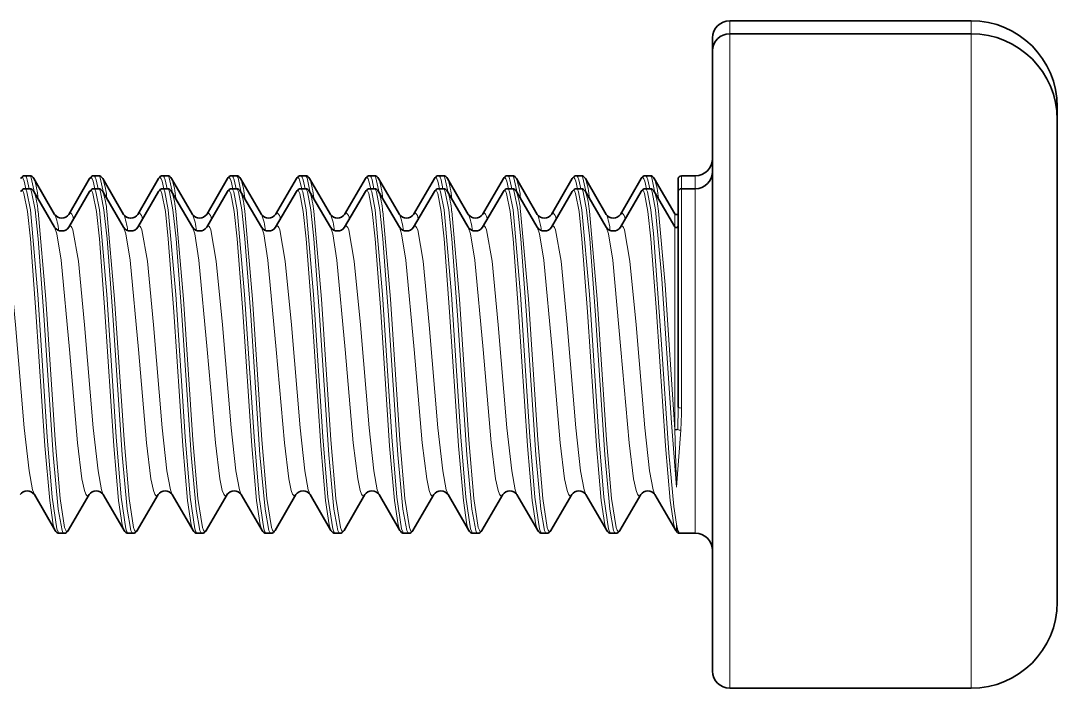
# Model space of a CAD drawing. Extents: x 386 to 1090, y 188 to 736.
# Drawn here: x 1002.96 to 1008.97, y 433.02 to 436.9 of the extents above; entities that cross this region are included whole.
import ezdxf

# ---------------------------------------------------------------- set-up
doc = ezdxf.new("R2010")
doc.units = 0

msp = doc.modelspace()

# ---------------------------------------------------------------- linework, layer by layer
at = {"color": 7, "lineweight": 13, "ltscale": 0.001881}
for p, q in [((1007.0746, 436.8247), (1007.0746, 436.9)), ((1008.4746, 436.8248), (1008.4746, 436.9)), ((1006.7946, 435.9247), (1006.7946, 436)), ((1006.8746, 435.9247), (1006.8746, 436)), ((1006.756, 435.7037), (1006.756, 435.7789))]:
    msp.add_line(p, q, dxfattribs=at)
at = {"color": 7, "lineweight": 35, "ltscale": 0.035001}
for p, q in [((1007.0746, 436.9), (1008.4746, 436.9)), ((1007.0746, 436.8248), (1008.4746, 436.8248)), ((1007.0746, 433.0248), (1008.4746, 433.0248))]:
    msp.add_line(p, q, dxfattribs=at)
at = {"color": 7, "lineweight": 13, "ltscale": 0.005815}
for p, q in [((1007.0746, 436.5922), (1007.0746, 436.8248)), ((1008.4746, 436.5922), (1008.4746, 436.8248))]:
    msp.add_line(p, q, dxfattribs=at)
at = {"color": 7, "lineweight": 35, "ltscale": 0.002058}
msp.add_line((1006.9746, 436.7177), (1006.9746, 436.8), dxfattribs=at)
at = {"color": 7, "lineweight": 35, "ltscale": 0.005508}
msp.add_line((1006.9746, 436.5044), (1006.9746, 436.7248), dxfattribs=at)
at = {"color": 7, "lineweight": 13, "ltscale": 0.089185}
for p, q in [((1007.0746, 433.0248), (1007.0746, 436.5922)), ((1008.4746, 433.0248), (1008.4746, 436.5922))]:
    msp.add_line(p, q, dxfattribs=at)
at = {"color": 7, "lineweight": 35, "ltscale": 0.084492}
msp.add_line((1006.9746, 433.1248), (1006.9746, 436.5044), dxfattribs=at)
at = {"color": 7, "lineweight": 35, "ltscale": 0.00175}
msp.add_line((1008.9746, 436.33), (1008.9746, 436.4), dxfattribs=at)
at = {"color": 7, "lineweight": 35, "ltscale": 0.004285}
msp.add_line((1008.9746, 436.1534), (1008.9746, 436.3248), dxfattribs=at)
at = {"color": 7, "lineweight": 35, "ltscale": 0.065715}
msp.add_line((1008.9746, 433.5248), (1008.9746, 436.1534), dxfattribs=at)
at = {"color": 7, "lineweight": 35, "ltscale": 0.000669861}
for p, q in [((1002.9855, 436), (1003.0123, 436)), ((1003.7855, 436), (1003.8123, 436)), ((1004.9855, 436), (1005.0123, 436)), ((1005.7855, 436), (1005.8123, 436)), ((1002.9855, 435.9248), (1003.0123, 435.9248)), ((1003.7855, 435.9248), (1003.8123, 435.9248)), ((1004.9855, 435.9248), (1005.0123, 435.9248)), ((1005.7855, 435.9248), (1005.8123, 435.9248)), ((1003.9855, 433.9248), (1004.0123, 433.9248)), ((1004.7855, 433.9248), (1004.8123, 433.9248)), ((1005.9855, 433.9248), (1006.0123, 433.9248))]:
    msp.add_line(p, q, dxfattribs=at)
at = {"color": 7, "lineweight": 35, "ltscale": 0.006018}
for p, q in [((1003.0367, 435.9839), (1003.1578, 435.7758)), ((1004.2367, 435.9839), (1004.3578, 435.7758)), ((1004.561, 435.9839), (1004.4399, 435.7758)), ((1005.0367, 435.9839), (1005.1578, 435.7758)), ((1006.2367, 435.9839), (1006.3578, 435.7758)), ((1006.561, 435.9839), (1006.4399, 435.7758)), ((1003.0367, 435.9087), (1003.1578, 435.7006)), ((1004.2367, 435.9087), (1004.3578, 435.7006)), ((1004.561, 435.9087), (1004.4399, 435.7006)), ((1005.0367, 435.9087), (1005.1578, 435.7006)), ((1006.2367, 435.9087), (1006.3578, 435.7006)), ((1006.561, 435.9087), (1006.4399, 435.7006)), ((1003.161, 433.9409), (1003.04, 434.1489)), ((1003.2367, 433.9409), (1003.3578, 434.1489)), ((1003.961, 433.9409), (1003.84, 434.1489)), ((1004.0367, 433.9409), (1004.1578, 434.1489)), ((1004.361, 433.9409), (1004.24, 434.1489)), ((1004.761, 433.9409), (1004.64, 434.1489)), ((1005.161, 433.9409), (1005.04, 434.1489)), ((1005.2367, 433.9409), (1005.3578, 434.1489)), ((1005.961, 433.9409), (1005.84, 434.1489)), ((1006.0367, 433.9409), (1006.1578, 434.1489)), ((1006.361, 433.9409), (1006.24, 434.1489)), ((1006.761, 433.9409), (1006.64, 434.1489))]:
    msp.add_line(p, q, dxfattribs=at)
at = {"color": 7, "lineweight": 35, "ltscale": 0.006017}
for p, q in [((1003.361, 435.9839), (1003.24, 435.7758)), ((1003.4367, 435.9839), (1003.5577, 435.7758)), ((1003.761, 435.9839), (1003.64, 435.7758)), ((1003.8367, 435.9839), (1003.9578, 435.7758)), ((1004.161, 435.9839), (1004.04, 435.7758)), ((1004.6367, 435.9839), (1004.7578, 435.7758)), ((1004.961, 435.9839), (1004.84, 435.7758)), ((1005.361, 435.9839), (1005.24, 435.7758)), ((1005.4367, 435.9839), (1005.5577, 435.7758)), ((1005.761, 435.9839), (1005.64, 435.7758)), ((1005.8367, 435.9839), (1005.9578, 435.7758)), ((1006.161, 435.9839), (1006.04, 435.7758)), ((1003.361, 435.9087), (1003.24, 435.7006)), ((1003.4367, 435.9087), (1003.5577, 435.7006)), ((1003.761, 435.9087), (1003.64, 435.7006)), ((1003.8367, 435.9087), (1003.9578, 435.7006)), ((1004.161, 435.9087), (1004.04, 435.7006)), ((1004.6367, 435.9087), (1004.7578, 435.7006)), ((1004.961, 435.9087), (1004.84, 435.7006)), ((1005.361, 435.9087), (1005.24, 435.7006)), ((1005.4367, 435.9087), (1005.5577, 435.7006)), ((1005.761, 435.9087), (1005.64, 435.7006)), ((1005.8367, 435.9087), (1005.9578, 435.7006)), ((1006.161, 435.9087), (1006.04, 435.7006)), ((1003.6367, 433.9409), (1003.7578, 434.1489)), ((1004.4367, 433.9409), (1004.5577, 434.1489)), ((1004.8367, 433.9409), (1004.9578, 434.1489)), ((1005.6367, 433.9409), (1005.7578, 434.1489)), ((1006.4367, 433.9409), (1006.5577, 434.1489))]:
    msp.add_line(p, q, dxfattribs=at)
at = {"color": 7, "lineweight": 35, "ltscale": 0.000671387}
for p, q in [((1003.3854, 436), (1003.4123, 436)), ((1004.1854, 436), (1004.2123, 436)), ((1004.5854, 436), (1004.6123, 436)), ((1005.3854, 436), (1005.4123, 436)), ((1006.1854, 436), (1006.2123, 436)), ((1006.5854, 436), (1006.6123, 436)), ((1003.3854, 435.9248), (1003.4123, 435.9248)), ((1004.1854, 435.9248), (1004.2123, 435.9248)), ((1004.5854, 435.9248), (1004.6123, 435.9248)), ((1005.3854, 435.9248), (1005.4123, 435.9248)), ((1006.1854, 435.9248), (1006.2123, 435.9248)), ((1006.5854, 435.9248), (1006.6123, 435.9248)), ((1003.1854, 433.9248), (1003.2123, 433.9248)), ((1003.5854, 433.9248), (1003.6123, 433.9248)), ((1004.3854, 433.9248), (1004.4123, 433.9248)), ((1005.1854, 433.9248), (1005.2123, 433.9248)), ((1005.5854, 433.9248), (1005.6123, 433.9248)), ((1006.3854, 433.9248), (1006.4123, 433.9248))]:
    msp.add_line(p, q, dxfattribs=at)
at = {"color": 7, "lineweight": 35, "ltscale": 0.005928}
for p, q in [((1006.6367, 435.9839), (1006.756, 435.7789)), ((1006.6367, 435.9087), (1006.756, 435.7037))]:
    msp.add_line(p, q, dxfattribs=at)
at = {"color": 7, "lineweight": 35, "ltscale": 0.001999}
for p, q in [((1006.7946, 436), (1006.8746, 436)), ((1006.7946, 435.9248), (1006.8746, 435.9248))]:
    msp.add_line(p, q, dxfattribs=at)
at = {"color": 7, "lineweight": 35, "ltscale": 0.002999}
for p, q in [((1006.7746, 435.86), (1006.7746, 435.98)), ((1006.7746, 435.7848), (1006.7746, 435.9048))]:
    msp.add_line(p, q, dxfattribs=at)
at = {"color": 7, "lineweight": 13, "ltscale": 0.003061}
for p, q in [((1006.7946, 435.8023), (1006.7946, 435.9248)), ((1006.8746, 435.8023), (1006.8746, 435.9248))]:
    msp.add_line(p, q, dxfattribs=at)
at = {"color": 7, "lineweight": 13, "ltscale": 0.028771}
msp.add_line((1006.7946, 434.6515), (1006.7946, 435.8023), dxfattribs=at)
at = {"color": 7, "lineweight": 13, "ltscale": 0.046939}
msp.add_line((1006.8746, 433.9248), (1006.8746, 435.8023), dxfattribs=at)
at = {"color": 7, "lineweight": 35, "ltscale": 0.028196}
msp.add_line((1006.7746, 434.657), (1006.7746, 435.7848), dxfattribs=at)
at = {"color": 7, "lineweight": 13, "ltscale": 0.029411}
msp.add_line((1006.7559, 434.5273), (1006.756, 435.7037), dxfattribs=at)
at = {"color": 7, "lineweight": 13, "ltscale": 0.003242}
msp.add_line((1006.7746, 434.657), (1006.7733, 434.5273), dxfattribs=at)
at = {"color": 7, "lineweight": 13, "ltscale": 0.008376}
msp.add_line((1006.7646, 434.1924), (1006.7559, 434.5273), dxfattribs=at)
at = {"color": 7, "lineweight": 13, "ltscale": 0.008272}
msp.add_line((1006.7905, 434.5222), (1006.7646, 434.1924), dxfattribs=at)
at = {"color": 7, "lineweight": 35, "ltscale": 0.006019}
for p, q in [((1003.561, 433.9409), (1003.4399, 434.1489)), ((1005.561, 433.9409), (1005.4399, 434.1489))]:
    msp.add_line(p, q, dxfattribs=at)
at = {"color": 7, "lineweight": 35, "ltscale": 0.000364608}
msp.add_line((1006.7705, 433.9298), (1006.761, 433.9409), dxfattribs=at)
at = {"color": 7, "lineweight": 35, "ltscale": 0.002228}
msp.add_line((1006.7855, 433.9248), (1006.8746, 433.9248), dxfattribs=at)
at = {"color": 7, "lineweight": 13}
for points in [[(1002.9913, 435.9247), (1002.9811, 435.9694), (1002.9759, 435.9825), (1002.9724, 435.9877), (1002.9707, 435.9891), (1002.9681, 435.99)], [(1003.0103, 435.9247), (1002.9993, 435.9762), (1002.9938, 435.9914), (1002.9901, 435.9974), (1002.9882, 435.9991), (1002.9854, 436)], [(1003.0408, 435.9017), (1003.022, 435.9884), (1003.0177, 435.9964), (1003.0156, 435.9987), (1003.0134, 435.9998), (1003.0123, 436)], [(1003.3913, 435.9247), (1003.3811, 435.9694), (1003.3759, 435.9825), (1003.3724, 435.9877), (1003.3707, 435.9891), (1003.368, 435.99)], [(1003.4103, 435.9247), (1003.3994, 435.9762), (1003.3938, 435.9914), (1003.39, 435.9974), (1003.3882, 435.9991), (1003.3854, 436)], [(1003.4407, 435.9017), (1003.4219, 435.9884), (1003.4177, 435.9964), (1003.4155, 435.9987), (1003.4134, 435.9998), (1003.4124, 436)], [(1003.7913, 435.9247), (1003.7811, 435.9694), (1003.7759, 435.9825), (1003.7725, 435.9877), (1003.7707, 435.9891), (1003.7681, 435.99)], [(1003.8103, 435.9247), (1003.7993, 435.9762), (1003.7938, 435.9914), (1003.79, 435.9974), (1003.7882, 435.9991), (1003.7854, 436)], [(1003.8408, 435.9017), (1003.822, 435.9884), (1003.8177, 435.9964), (1003.8156, 435.9987), (1003.8134, 435.9998), (1003.8124, 436)], [(1004.1913, 435.9247), (1004.1811, 435.9694), (1004.1759, 435.9825), (1004.1724, 435.9877), (1004.1707, 435.9891), (1004.1681, 435.99)], [(1004.2103, 435.9247), (1004.1993, 435.9762), (1004.1938, 435.9914), (1004.1901, 435.9974), (1004.1882, 435.9991), (1004.1854, 436)], [(1004.2407, 435.9017), (1004.222, 435.9884), (1004.2177, 435.9964), (1004.2156, 435.9987), (1004.2134, 435.9998), (1004.2123, 436)], [(1004.5913, 435.9247), (1004.5811, 435.9694), (1004.5759, 435.9825), (1004.5724, 435.9877), (1004.5707, 435.9891), (1004.5681, 435.99)], [(1004.6103, 435.9247), (1004.5994, 435.9762), (1004.5938, 435.9914), (1004.59, 435.9974), (1004.5882, 435.9991), (1004.5854, 436)], [(1004.6407, 435.9017), (1004.6219, 435.9884), (1004.6177, 435.9964), (1004.6155, 435.9987), (1004.6134, 435.9998), (1004.6124, 436)], [(1004.9913, 435.9247), (1004.9811, 435.9694), (1004.9759, 435.9825), (1004.9724, 435.9877), (1004.9707, 435.9891), (1004.9681, 435.99)], [(1005.0103, 435.9247), (1004.9993, 435.9762), (1004.9938, 435.9914), (1004.9901, 435.9974), (1004.9882, 435.9991), (1004.9854, 436)], [(1005.0408, 435.9017), (1005.022, 435.9884), (1005.0177, 435.9964), (1005.0156, 435.9987), (1005.0134, 435.9998), (1005.0123, 436)], [(1005.3913, 435.9247), (1005.3811, 435.9694), (1005.3759, 435.9825), (1005.3724, 435.9877), (1005.3707, 435.9891), (1005.368, 435.99)], [(1005.4103, 435.9247), (1005.3994, 435.9762), (1005.3938, 435.9914), (1005.39, 435.9974), (1005.3882, 435.9991), (1005.3854, 436)], [(1005.4407, 435.9017), (1005.4219, 435.9884), (1005.4177, 435.9964), (1005.4155, 435.9987), (1005.4134, 435.9998), (1005.4124, 436)], [(1005.7913, 435.9247), (1005.7811, 435.9694), (1005.7759, 435.9825), (1005.7725, 435.9877), (1005.7707, 435.9891), (1005.7681, 435.99)], [(1005.8103, 435.9247), (1005.7993, 435.9762), (1005.7938, 435.9914), (1005.79, 435.9974), (1005.7882, 435.9991), (1005.7854, 436)], [(1005.8408, 435.9017), (1005.822, 435.9884), (1005.8177, 435.9964), (1005.8156, 435.9987), (1005.8134, 435.9998), (1005.8124, 436)], [(1006.1913, 435.9247), (1006.1811, 435.9694), (1006.1759, 435.9825), (1006.1724, 435.9877), (1006.1707, 435.9891), (1006.1681, 435.99)], [(1006.2103, 435.9247), (1006.1993, 435.9762), (1006.1938, 435.9914), (1006.1901, 435.9974), (1006.1882, 435.9991), (1006.1854, 436)], [(1006.2407, 435.9017), (1006.222, 435.9884), (1006.2177, 435.9964), (1006.2156, 435.9987), (1006.2134, 435.9998), (1006.2123, 436)], [(1006.5913, 435.9247), (1006.5811, 435.9694), (1006.5759, 435.9825), (1006.5724, 435.9877), (1006.5707, 435.9891), (1006.5681, 435.99)], [(1006.6103, 435.9247), (1006.5994, 435.9762), (1006.5938, 435.9914), (1006.59, 435.9974), (1006.5882, 435.9991), (1006.5854, 436)], [(1006.6407, 435.9017), (1006.6219, 435.9884), (1006.6177, 435.9964), (1006.6155, 435.9987), (1006.6134, 435.9998), (1006.6124, 436)], [(1003.0173, 435.8023), (1002.9973, 435.9074), (1002.9905, 435.9217), (1002.9871, 435.9245), (1002.9854, 435.9248)], [(1003.0441, 435.8023), (1003.0242, 435.9072), (1003.0174, 435.9215), (1003.014, 435.9244), (1003.0123, 435.9248)], [(1003.4173, 435.8023), (1003.3973, 435.9074), (1003.3904, 435.9217), (1003.387, 435.9245), (1003.3854, 435.9248)], [(1003.4441, 435.8023), (1003.4243, 435.9072), (1003.4174, 435.9215), (1003.414, 435.9244), (1003.4124, 435.9248)], [(1003.8173, 435.8023), (1003.7973, 435.9074), (1003.7905, 435.9217), (1003.787, 435.9245), (1003.7854, 435.9248)], [(1003.8441, 435.8023), (1003.8242, 435.9072), (1003.8174, 435.9215), (1003.814, 435.9244), (1003.8124, 435.9248)], [(1004.2173, 435.8023), (1004.1973, 435.9074), (1004.1905, 435.9217), (1004.187, 435.9245), (1004.1854, 435.9248)], [(1004.2441, 435.8023), (1004.2242, 435.9072), (1004.2174, 435.9215), (1004.214, 435.9244), (1004.2123, 435.9248)], [(1004.6172, 435.8023), (1004.5973, 435.9074), (1004.5905, 435.9217), (1004.587, 435.9245), (1004.5854, 435.9248)], [(1004.6441, 435.8023), (1004.6242, 435.9072), (1004.6174, 435.9215), (1004.614, 435.9244), (1004.6124, 435.9248)], [(1005.0173, 435.8023), (1004.9973, 435.9074), (1004.9905, 435.9217), (1004.9871, 435.9245), (1004.9854, 435.9248)], [(1005.0441, 435.8023), (1005.0242, 435.9072), (1005.0174, 435.9215), (1005.014, 435.9244), (1005.0123, 435.9248)], [(1005.4173, 435.8023), (1005.3973, 435.9074), (1005.3904, 435.9217), (1005.387, 435.9245), (1005.3854, 435.9248)], [(1005.4441, 435.8023), (1005.4243, 435.9072), (1005.4174, 435.9215), (1005.414, 435.9244), (1005.4124, 435.9248)], [(1005.8173, 435.8023), (1005.7973, 435.9074), (1005.7905, 435.9217), (1005.787, 435.9245), (1005.7854, 435.9248)], [(1005.8441, 435.8023), (1005.8242, 435.9072), (1005.8174, 435.9215), (1005.814, 435.9244), (1005.8124, 435.9248)], [(1006.2173, 435.8023), (1006.1973, 435.9074), (1006.1905, 435.9217), (1006.187, 435.9245), (1006.1854, 435.9248)], [(1006.2441, 435.8023), (1006.2242, 435.9072), (1006.2174, 435.9215), (1006.214, 435.9244), (1006.2123, 435.9248)], [(1006.6172, 435.8023), (1006.5973, 435.9074), (1006.5905, 435.9217), (1006.587, 435.9245), (1006.5854, 435.9248)], [(1006.6441, 435.8023), (1006.6242, 435.9072), (1006.6174, 435.9215), (1006.614, 435.9244), (1006.6124, 435.9248)], [(1003, 435.793), (1002.98, 435.8974), (1002.9731, 435.9116), (1002.9697, 435.9144), (1002.9681, 435.9148)], [(1003.4, 435.793), (1003.38, 435.8974), (1003.3732, 435.9116), (1003.3698, 435.9144), (1003.368, 435.9148)], [(1003.8, 435.793), (1003.78, 435.8974), (1003.7732, 435.9116), (1003.7697, 435.9144), (1003.7681, 435.9148)], [(1004.2, 435.793), (1004.18, 435.8974), (1004.1732, 435.9116), (1004.1697, 435.9144), (1004.1681, 435.9148)], [(1004.6, 435.793), (1004.58, 435.8974), (1004.5732, 435.9116), (1004.5697, 435.9144), (1004.5681, 435.9148)], [(1005, 435.793), (1004.98, 435.8974), (1004.9731, 435.9116), (1004.9697, 435.9144), (1004.9681, 435.9148)], [(1005.4, 435.793), (1005.38, 435.8974), (1005.3732, 435.9116), (1005.3698, 435.9144), (1005.368, 435.9148)], [(1005.8, 435.793), (1005.78, 435.8974), (1005.7732, 435.9116), (1005.7697, 435.9144), (1005.7681, 435.9148)], [(1006.2, 435.793), (1006.18, 435.8974), (1006.1732, 435.9116), (1006.1697, 435.9144), (1006.1681, 435.9148)], [(1006.6, 435.793), (1006.58, 435.8974), (1006.5732, 435.9116), (1006.5697, 435.9144), (1006.5681, 435.9148)], [(1003.1854, 433.9248), (1003.1838, 433.9251), (1003.1805, 433.9277), (1003.1774, 433.9329), (1003.171, 433.9505), (1003.1435, 434.1343), (1003.1145, 434.4841), (1003.0602, 435.3114), (1003.0173, 435.8023)], [(1003.2123, 433.9248), (1003.2111, 433.925), (1003.2085, 433.9265), (1003.2059, 433.9298), (1003.2007, 433.9411), (1003.1783, 434.0638), (1003.149, 434.3792), (1003.0952, 435.1901), (1003.062, 435.6345), (1003.0441, 435.8023)], [(1003.5854, 433.9248), (1003.5837, 433.9251), (1003.5806, 433.9277), (1003.5773, 433.9329), (1003.571, 433.9505), (1003.5435, 434.1343), (1003.5145, 434.4841), (1003.4601, 435.3114), (1003.4173, 435.8023)], [(1003.6124, 433.9248), (1003.6111, 433.925), (1003.6085, 433.9265), (1003.6059, 433.9298), (1003.6008, 433.9411), (1003.5783, 434.0638), (1003.549, 434.3792), (1003.4952, 435.1901), (1003.462, 435.6345), (1003.4441, 435.8023)], [(1003.9854, 433.9248), (1003.9838, 433.9251), (1003.9805, 433.9277), (1003.9774, 433.9329), (1003.9709, 433.9505), (1003.9435, 434.1343), (1003.9145, 434.4841), (1003.8602, 435.3114), (1003.8173, 435.8023)], [(1004.0123, 433.9248), (1004.011, 433.925), (1004.0085, 433.9265), (1004.0059, 433.9298), (1004.0007, 433.9411), (1003.9783, 434.0638), (1003.949, 434.3792), (1003.8952, 435.1901), (1003.8621, 435.6345), (1003.8441, 435.8023)], [(1004.3854, 433.9248), (1004.3838, 433.9251), (1004.3806, 433.9277), (1004.3773, 433.9329), (1004.371, 433.9505), (1004.3435, 434.1343), (1004.3145, 434.4841), (1004.2601, 435.3114), (1004.2173, 435.8023)], [(1004.4124, 433.9248), (1004.4111, 433.925), (1004.4084, 433.9265), (1004.4059, 433.9298), (1004.4008, 433.9411), (1004.3783, 434.0638), (1004.349, 434.3792), (1004.2952, 435.1901), (1004.262, 435.6345), (1004.2441, 435.8023)], [(1004.7854, 433.9248), (1004.7838, 433.9251), (1004.7805, 433.9277), (1004.7773, 433.9329), (1004.7709, 433.9505), (1004.7435, 434.1343), (1004.7145, 434.4841), (1004.6602, 435.3114), (1004.6172, 435.8023)], [(1004.8124, 433.9248), (1004.811, 433.925), (1004.8085, 433.9265), (1004.8059, 433.9298), (1004.8008, 433.9411), (1004.7783, 434.0638), (1004.749, 434.3792), (1004.6952, 435.1901), (1004.662, 435.6345), (1004.6441, 435.8023)], [(1005.1854, 433.9248), (1005.1838, 433.9251), (1005.1805, 433.9277), (1005.1774, 433.9329), (1005.171, 433.9505), (1005.1435, 434.1343), (1005.1145, 434.4841), (1005.0602, 435.3114), (1005.0173, 435.8023)], [(1005.2123, 433.9248), (1005.2111, 433.925), (1005.2085, 433.9265), (1005.2059, 433.9298), (1005.2007, 433.9411), (1005.1783, 434.0638), (1005.149, 434.3792), (1005.0952, 435.1901), (1005.062, 435.6345), (1005.0441, 435.8023)], [(1005.5854, 433.9248), (1005.5837, 433.9251), (1005.5806, 433.9277), (1005.5773, 433.9329), (1005.571, 433.9505), (1005.5435, 434.1343), (1005.5145, 434.4841), (1005.4601, 435.3114), (1005.4173, 435.8023)], [(1005.6124, 433.9248), (1005.6111, 433.925), (1005.6085, 433.9265), (1005.6059, 433.9298), (1005.6008, 433.9411), (1005.5783, 434.0638), (1005.549, 434.3792), (1005.4952, 435.1901), (1005.462, 435.6345), (1005.4441, 435.8023)], [(1005.9854, 433.9248), (1005.9838, 433.9251), (1005.9805, 433.9277), (1005.9774, 433.9329), (1005.9709, 433.9505), (1005.9435, 434.1343), (1005.9145, 434.4841), (1005.8602, 435.3114), (1005.8173, 435.8023)], [(1006.0123, 433.9248), (1006.011, 433.925), (1006.0085, 433.9265), (1006.0059, 433.9298), (1006.0007, 433.9411), (1005.9783, 434.0638), (1005.949, 434.3792), (1005.8952, 435.1901), (1005.8621, 435.6345), (1005.8441, 435.8023)], [(1006.3854, 433.9248), (1006.3838, 433.9251), (1006.3806, 433.9277), (1006.3773, 433.9329), (1006.371, 433.9505), (1006.3435, 434.1343), (1006.3145, 434.4841), (1006.2601, 435.3114), (1006.2173, 435.8023)], [(1006.4124, 433.9248), (1006.4111, 433.925), (1006.4084, 433.9265), (1006.4059, 433.9298), (1006.4008, 433.9411), (1006.3783, 434.0638), (1006.349, 434.3792), (1006.2952, 435.1901), (1006.262, 435.6345), (1006.2441, 435.8023)], [(1006.7646, 433.9779), (1006.7495, 434.0805), (1006.7212, 434.3918), (1006.6775, 435.0493), (1006.6324, 435.6646), (1006.6172, 435.8023)], [(1006.7646, 434.1924), (1006.7357, 434.5648), (1006.6807, 435.4014), (1006.6441, 435.8023)], [(1003.161, 433.9409), (1003.1501, 433.974), (1003.1292, 434.1143), (1003.1013, 434.4319), (1003.0494, 435.2101), (1003.0173, 435.633), (1003, 435.793)], [(1003.2296, 433.9348), (1003.2281, 433.9351), (1003.225, 433.9374), (1003.2219, 433.942), (1003.2158, 433.9581), (1003.1893, 434.1268), (1003.1603, 434.4666), (1003.106, 435.2842), (1003.0614, 435.7941)], [(1003.561, 433.9409), (1003.5501, 433.974), (1003.5291, 434.1143), (1003.5013, 434.4319), (1003.4495, 435.2101), (1003.4173, 435.633), (1003.4, 435.793)], [(1003.6296, 433.9348), (1003.6281, 433.9351), (1003.625, 433.9374), (1003.6219, 433.942), (1003.6158, 433.9581), (1003.5893, 434.1268), (1003.5603, 434.4666), (1003.506, 435.2842), (1003.4614, 435.7941)], [(1003.961, 433.9409), (1003.9501, 433.974), (1003.9291, 434.1143), (1003.9012, 434.4319), (1003.8495, 435.2101), (1003.8173, 435.633), (1003.8, 435.793)], [(1004.0297, 433.9348), (1004.0281, 433.9351), (1004.025, 433.9374), (1004.0219, 433.942), (1004.0158, 433.9581), (1003.9893, 434.1268), (1003.9603, 434.4666), (1003.906, 435.2842), (1003.8614, 435.7941)], [(1004.361, 433.9409), (1004.3501, 433.974), (1004.3291, 434.1143), (1004.3013, 434.4319), (1004.2495, 435.2101), (1004.2173, 435.633), (1004.2, 435.793)], [(1004.4296, 433.9348), (1004.4281, 433.9351), (1004.425, 433.9374), (1004.4219, 433.942), (1004.4158, 433.9581), (1004.3893, 434.1268), (1004.3603, 434.4666), (1004.306, 435.2842), (1004.2614, 435.7941)], [(1004.761, 433.9409), (1004.7501, 433.974), (1004.7291, 434.1143), (1004.7012, 434.4319), (1004.6495, 435.2101), (1004.6173, 435.633), (1004.6, 435.793)], [(1004.8297, 433.9348), (1004.8281, 433.9351), (1004.825, 433.9374), (1004.8219, 433.942), (1004.8158, 433.9581), (1004.7893, 434.1268), (1004.7603, 434.4666), (1004.706, 435.2842), (1004.6614, 435.7941)], [(1005.161, 433.9409), (1005.1501, 433.974), (1005.1292, 434.1143), (1005.1013, 434.4319), (1005.0494, 435.2101), (1005.0173, 435.633), (1005, 435.793)], [(1005.2296, 433.9348), (1005.2281, 433.9351), (1005.225, 433.9374), (1005.2219, 433.942), (1005.2158, 433.9581), (1005.1893, 434.1268), (1005.1603, 434.4666), (1005.106, 435.2842), (1005.0614, 435.7941)], [(1005.561, 433.9409), (1005.5501, 433.974), (1005.5291, 434.1143), (1005.5013, 434.4319), (1005.4495, 435.2101), (1005.4173, 435.633), (1005.4, 435.793)], [(1005.6296, 433.9348), (1005.6281, 433.9351), (1005.625, 433.9374), (1005.6219, 433.942), (1005.6158, 433.9581), (1005.5893, 434.1268), (1005.5603, 434.4666), (1005.506, 435.2842), (1005.4614, 435.7941)], [(1005.961, 433.9409), (1005.9501, 433.974), (1005.9291, 434.1143), (1005.9012, 434.4319), (1005.8495, 435.2101), (1005.8173, 435.633), (1005.8, 435.793)], [(1006.0297, 433.9348), (1006.0281, 433.9351), (1006.025, 433.9374), (1006.0219, 433.942), (1006.0158, 433.9581), (1005.9893, 434.1268), (1005.9603, 434.4666), (1005.906, 435.2842), (1005.8614, 435.7941)], [(1006.361, 433.9409), (1006.3501, 433.974), (1006.3291, 434.1143), (1006.3013, 434.4319), (1006.2495, 435.2101), (1006.2173, 435.633), (1006.2, 435.793)], [(1006.4296, 433.9348), (1006.4281, 433.9351), (1006.425, 433.9374), (1006.4219, 433.942), (1006.4158, 433.9581), (1006.3893, 434.1268), (1006.3603, 434.4666), (1006.306, 435.2842), (1006.2614, 435.7941)], [(1006.761, 433.9409), (1006.7501, 433.974), (1006.7291, 434.1143), (1006.7012, 434.4319), (1006.6495, 435.2101), (1006.6173, 435.633), (1006.6, 435.793)], [(1006.7559, 434.5273), (1006.7001, 435.3671), (1006.6614, 435.7941)], [(1002.8489, 435.7083), (1002.8519, 435.7074), (1002.8539, 435.7058), (1002.858, 435.7002), (1002.864, 435.6862), (1002.8958, 435.5051), (1002.9315, 435.1352), (1002.9818, 434.5374), (1003.0095, 434.2865), (1003.0294, 434.1775), (1003.04, 434.1489)], [(1003.1578, 435.7006), (1003.1709, 435.6619), (1003.1953, 435.5093), (1003.2435, 434.9909), (1003.2904, 434.4493), (1003.3164, 434.2409), (1003.3306, 434.1732), (1003.3386, 434.1513), (1003.3427, 434.1449), (1003.3468, 434.1417), (1003.3489, 434.1413)], [(1003.2488, 435.7083), (1003.2519, 435.7074), (1003.2539, 435.7058), (1003.258, 435.7002), (1003.264, 435.6862), (1003.2958, 435.5051), (1003.3315, 435.1352), (1003.3818, 434.5374), (1003.4095, 434.2865), (1003.4294, 434.1775), (1003.4399, 434.1489)], [(1003.5577, 435.7006), (1003.5709, 435.6619), (1003.5952, 435.5093), (1003.6435, 434.9909), (1003.6904, 434.4493), (1003.7164, 434.2409), (1003.7307, 434.1732), (1003.7386, 434.1513), (1003.7427, 434.1449), (1003.7468, 434.1417), (1003.7488, 434.1413)], [(1003.6489, 435.7083), (1003.6519, 435.7074), (1003.6539, 435.7058), (1003.658, 435.7002), (1003.664, 435.6862), (1003.6957, 435.5051), (1003.7316, 435.1352), (1003.7818, 434.5374), (1003.8094, 434.2865), (1003.8294, 434.1775), (1003.84, 434.1489)], [(1003.9578, 435.7006), (1003.9709, 435.6619), (1003.9952, 435.5093), (1004.0435, 434.9909), (1004.0904, 434.4493), (1004.1164, 434.2409), (1004.1306, 434.1732), (1004.1387, 434.1513), (1004.1427, 434.1449), (1004.1468, 434.1417), (1004.1489, 434.1413)], [(1004.0488, 435.7083), (1004.0519, 435.7074), (1004.054, 435.7058), (1004.058, 435.7002), (1004.064, 435.6862), (1004.0958, 435.5051), (1004.1315, 435.1352), (1004.1818, 434.5374), (1004.2095, 434.2865), (1004.2294, 434.1775), (1004.24, 434.1489)], [(1004.3578, 435.7006), (1004.3708, 435.6619), (1004.3953, 435.5093), (1004.4435, 434.9909), (1004.4904, 434.4493), (1004.5164, 434.2409), (1004.5306, 434.1732), (1004.5386, 434.1513), (1004.5427, 434.1449), (1004.5468, 434.1417), (1004.5488, 434.1413)], [(1004.4489, 435.7083), (1004.4519, 435.7074), (1004.4539, 435.7058), (1004.458, 435.7002), (1004.464, 435.6862), (1004.4957, 435.5051), (1004.5316, 435.1352), (1004.5818, 434.5374), (1004.6095, 434.2865), (1004.6294, 434.1775), (1004.64, 434.1489)], [(1004.7578, 435.7006), (1004.7709, 435.6619), (1004.7952, 435.5093), (1004.8435, 434.9909), (1004.8904, 434.4493), (1004.9164, 434.2409), (1004.9307, 434.1732), (1004.9387, 434.1513), (1004.9427, 434.1449), (1004.9468, 434.1417), (1004.9489, 434.1413)], [(1004.8489, 435.7083), (1004.8519, 435.7074), (1004.8539, 435.7058), (1004.858, 435.7002), (1004.864, 435.6862), (1004.8958, 435.5051), (1004.9315, 435.1352), (1004.9818, 434.5374), (1005.0095, 434.2865), (1005.0294, 434.1775), (1005.04, 434.1489)], [(1005.1578, 435.7006), (1005.1709, 435.6619), (1005.1953, 435.5093), (1005.2435, 434.9909), (1005.2904, 434.4493), (1005.3164, 434.2409), (1005.3306, 434.1732), (1005.3386, 434.1513), (1005.3427, 434.1449), (1005.3468, 434.1417), (1005.3489, 434.1413)], [(1005.2488, 435.7083), (1005.2519, 435.7074), (1005.2539, 435.7058), (1005.258, 435.7002), (1005.264, 435.6862), (1005.2958, 435.5051), (1005.3315, 435.1352), (1005.3818, 434.5374), (1005.4095, 434.2865), (1005.4294, 434.1775), (1005.4399, 434.1489)], [(1005.5577, 435.7006), (1005.5709, 435.6619), (1005.5952, 435.5093), (1005.6435, 434.9909), (1005.6904, 434.4493), (1005.7164, 434.2409), (1005.7307, 434.1732), (1005.7386, 434.1513), (1005.7427, 434.1449), (1005.7468, 434.1417), (1005.7488, 434.1413)], [(1005.6489, 435.7083), (1005.6519, 435.7074), (1005.6539, 435.7058), (1005.658, 435.7002), (1005.664, 435.6862), (1005.6957, 435.5051), (1005.7316, 435.1352), (1005.7818, 434.5374), (1005.8094, 434.2865), (1005.8294, 434.1775), (1005.84, 434.1489)], [(1005.9578, 435.7006), (1005.9709, 435.6619), (1005.9952, 435.5093), (1006.0435, 434.9909), (1006.0904, 434.4493), (1006.1164, 434.2409), (1006.1306, 434.1732), (1006.1387, 434.1513), (1006.1427, 434.1449), (1006.1468, 434.1417), (1006.1489, 434.1413)], [(1006.0488, 435.7083), (1006.0519, 435.7074), (1006.054, 435.7058), (1006.058, 435.7002), (1006.064, 435.6862), (1006.0958, 435.5051), (1006.1315, 435.1352), (1006.1818, 434.5374), (1006.2095, 434.2865), (1006.2294, 434.1775), (1006.24, 434.1489)], [(1006.3578, 435.7006), (1006.3708, 435.6619), (1006.3953, 435.5093), (1006.4435, 434.9909), (1006.4904, 434.4493), (1006.5164, 434.2409), (1006.5306, 434.1732), (1006.5386, 434.1513), (1006.5427, 434.1449), (1006.5468, 434.1417), (1006.5488, 434.1413)], [(1006.4489, 435.7083), (1006.4519, 435.7074), (1006.4539, 435.7058), (1006.458, 435.7002), (1006.464, 435.6862), (1006.4957, 435.5051), (1006.5316, 435.1352), (1006.5818, 434.5374), (1006.6095, 434.2865), (1006.6294, 434.1775), (1006.64, 434.1489)], [(1006.7646, 433.9779), (1006.7738, 433.9415), (1006.7784, 433.9308), (1006.7815, 433.9267), (1006.7831, 433.9255), (1006.7854, 433.9248)]]:
    msp.add_lwpolyline(points, dxfattribs=at)
at = {"color": 7, "lineweight": 35}
for centre, radius, start, end in [((1007.0746, 436.7999), 0.1, 90.03362, 179.96639), ((1008.4746, 436.4), 0.5, 0, 90), ((1007.0746, 436.7247), 0.1, 90.03362, 179.96639), ((1008.4746, 436.3248), 0.5, 0, 90), ((1006.8745, 436.1001), 0.1, 270.03362, 359.96638), ((1002.9871, 435.9714), 0.0288, 93.36908, 154.36857), ((1003.0107, 435.9714), 0.0288, 25.6166, 86.62752), ((1003.3871, 435.9714), 0.0288, 93.36908, 154.36857), ((1003.4106, 435.9714), 0.0288, 25.6166, 86.62752), ((1003.787, 435.9714), 0.0288, 93.36908, 154.36857), ((1003.8107, 435.9714), 0.0288, 25.6166, 86.62752), ((1004.1871, 435.9714), 0.0288, 93.36908, 154.36857), ((1004.2107, 435.9714), 0.0288, 25.6166, 86.62752), ((1004.587, 435.9714), 0.0288, 93.36908, 154.36857), ((1004.6107, 435.9714), 0.0288, 25.6166, 86.62752), ((1004.9871, 435.9714), 0.0288, 93.36908, 154.36857), ((1005.0107, 435.9714), 0.0288, 25.6166, 86.62752), ((1005.3871, 435.9714), 0.0288, 93.36908, 154.36857), ((1005.4106, 435.9714), 0.0288, 25.6166, 86.62752), ((1005.787, 435.9714), 0.0288, 93.36908, 154.36857), ((1005.8107, 435.9714), 0.0288, 25.6166, 86.62752), ((1006.1871, 435.9714), 0.0288, 93.36908, 154.36857), ((1006.2107, 435.9714), 0.0288, 25.6166, 86.62752), ((1006.587, 435.9714), 0.0288, 93.36908, 154.36857), ((1006.6107, 435.9714), 0.0288, 25.6166, 86.62752), ((1006.7946, 435.98), 0.02, 90.03362, 179.96637), ((1006.8745, 436.0248), 0.1, 270.03362, 359.96638), ((1002.9871, 435.8962), 0.0288, 93.36908, 154.36857), ((1003.0107, 435.8962), 0.0288, 25.6166, 86.62752), ((1003.3871, 435.8962), 0.0288, 93.36908, 154.36857), ((1003.4106, 435.8962), 0.0288, 25.6166, 86.62752), ((1003.787, 435.8962), 0.0288, 93.36908, 154.36857), ((1003.8107, 435.8962), 0.0288, 25.6166, 86.62752), ((1004.1871, 435.8962), 0.0288, 93.36908, 154.36857), ((1004.2107, 435.8962), 0.0288, 25.6166, 86.62752), ((1004.587, 435.8962), 0.0288, 93.36908, 154.36857), ((1004.6107, 435.8962), 0.0288, 25.6166, 86.62752), ((1004.9871, 435.8962), 0.0288, 93.36908, 154.36857), ((1005.0107, 435.8962), 0.0288, 25.6166, 86.62752), ((1005.3871, 435.8962), 0.0288, 93.36908, 154.36857), ((1005.4106, 435.8962), 0.0288, 25.6166, 86.62752), ((1005.787, 435.8962), 0.0288, 93.36908, 154.36857), ((1005.8107, 435.8962), 0.0288, 25.6166, 86.62752), ((1006.1871, 435.8962), 0.0288, 93.36908, 154.36857), ((1006.2107, 435.8962), 0.0288, 25.6166, 86.62752), ((1006.587, 435.8962), 0.0288, 93.36908, 154.36857), ((1006.6107, 435.8962), 0.0288, 25.6166, 86.62752), ((1006.7946, 435.9048), 0.02, 90.03362, 179.96637), ((1003.1979, 435.8036), 0.0489, 214.66083, 271.08618), ((1003.1998, 435.8036), 0.0489, 268.91382, 325.33916), ((1003.5979, 435.8036), 0.0489, 214.66084, 271.08618), ((1003.5998, 435.8036), 0.0489, 268.91382, 325.33917), ((1003.9979, 435.8036), 0.0489, 214.66083, 271.08618), ((1003.9998, 435.8036), 0.0489, 268.91382, 325.33917), ((1004.3979, 435.8036), 0.0489, 214.66083, 271.08618), ((1004.3998, 435.8036), 0.0489, 268.91382, 325.33917), ((1004.7979, 435.8036), 0.0489, 214.66083, 271.08618), ((1004.7998, 435.8036), 0.0489, 268.91382, 325.33917), ((1005.1979, 435.8036), 0.0489, 214.66083, 271.08618), ((1005.1998, 435.8036), 0.0489, 268.91382, 325.33917), ((1005.5979, 435.8036), 0.0489, 214.66084, 271.08618), ((1005.5998, 435.8036), 0.0489, 268.91382, 325.33917), ((1005.9979, 435.8036), 0.0489, 214.66083, 271.08618), ((1005.9998, 435.8036), 0.0489, 268.91382, 325.33917), ((1006.3979, 435.8036), 0.0489, 214.66083, 271.08618), ((1006.3998, 435.8036), 0.0489, 268.91382, 325.33917), ((1006.7646, 435.784), 0.01, 210.24205, 359.99995), ((1003.1979, 435.7284), 0.0489, 214.66083, 271.08618), ((1003.1998, 435.7284), 0.0489, 268.91382, 325.33916), ((1003.5979, 435.7284), 0.0489, 214.66084, 271.08618), ((1003.5998, 435.7284), 0.0489, 268.91382, 325.33917), ((1003.9979, 435.7284), 0.0489, 214.66083, 271.08618), ((1003.9998, 435.7284), 0.0489, 268.91382, 325.33917), ((1004.3979, 435.7284), 0.0489, 214.66083, 271.08618), ((1004.3998, 435.7284), 0.0489, 268.91382, 325.33917), ((1004.7979, 435.7284), 0.0489, 214.66083, 271.08618), ((1004.7998, 435.7284), 0.0489, 268.91382, 325.33917), ((1005.1979, 435.7284), 0.0489, 214.66083, 271.08618), ((1005.1998, 435.7284), 0.0489, 268.91382, 325.33917), ((1005.5979, 435.7284), 0.0489, 214.66084, 271.08618), ((1005.5998, 435.7284), 0.0489, 268.91382, 325.33917), ((1005.9979, 435.7284), 0.0489, 214.66083, 271.08618), ((1005.9998, 435.7284), 0.0489, 268.91382, 325.33917), ((1006.3979, 435.7284), 0.0489, 214.66083, 271.08618), ((1006.3998, 435.7284), 0.0489, 268.91382, 325.33917), ((1006.7646, 435.7087), 0.01, 210.24205, 359.99995), ((1002.9979, 434.1212), 0.0489, 88.91382, 145.33916), ((1002.9998, 434.1212), 0.0489, 34.66083, 91.08618), ((1003.3979, 434.1212), 0.0489, 88.91382, 145.33917), ((1003.3998, 434.1212), 0.0489, 34.66084, 91.08618), ((1003.7979, 434.1212), 0.0489, 88.91382, 145.33917), ((1003.7998, 434.1212), 0.0489, 34.66084, 91.08618), ((1004.1979, 434.1212), 0.0489, 88.91382, 145.33917), ((1004.1998, 434.1212), 0.0489, 34.66083, 91.08618), ((1004.5979, 434.1212), 0.0489, 88.91382, 145.33916), ((1004.5998, 434.1212), 0.0489, 34.66083, 91.08618), ((1004.9979, 434.1212), 0.0489, 88.91382, 145.33917), ((1004.9998, 434.1212), 0.0489, 34.66083, 91.08618), ((1005.3979, 434.1212), 0.0489, 88.91382, 145.33916), ((1005.3998, 434.1212), 0.0489, 34.66083, 91.08618), ((1005.7979, 434.1212), 0.0489, 88.91382, 145.33916), ((1005.7998, 434.1212), 0.0489, 34.66083, 91.08618), ((1006.1979, 434.1212), 0.0489, 88.91382, 145.33916), ((1006.1998, 434.1212), 0.0489, 34.66083, 91.08618), ((1006.5979, 434.1212), 0.0489, 88.91382, 145.33917), ((1006.5998, 434.1212), 0.0489, 34.66084, 91.08618), ((1003.1871, 433.9534), 0.0288, 205.63143, 266.63092), ((1003.2107, 433.9534), 0.0288, 273.37248, 334.3834), ((1003.587, 433.9534), 0.0288, 205.63143, 266.63092), ((1003.6107, 433.9534), 0.0288, 273.37248, 334.3834), ((1003.9871, 433.9534), 0.0288, 205.63143, 266.63092), ((1004.0107, 433.9534), 0.0288, 273.37248, 334.3834), ((1004.3871, 433.9534), 0.0288, 205.63143, 266.63092), ((1004.4106, 433.9534), 0.0288, 273.37248, 334.3834), ((1004.787, 433.9534), 0.0288, 205.63143, 266.63092), ((1004.8107, 433.9534), 0.0288, 273.37248, 334.3834), ((1005.1871, 433.9534), 0.0288, 205.63143, 266.63092), ((1005.2107, 433.9534), 0.0288, 273.37248, 334.3834), ((1005.587, 433.9534), 0.0288, 205.63143, 266.63092), ((1005.6107, 433.9534), 0.0288, 273.37248, 334.3834), ((1005.9871, 433.9534), 0.0288, 205.63143, 266.63092), ((1006.0107, 433.9534), 0.0288, 273.37248, 334.3834), ((1006.3871, 433.9534), 0.0288, 205.63143, 266.63092), ((1006.4106, 433.9534), 0.0288, 273.37248, 334.3834), ((1006.7856, 433.9496), 0.0249, 232.68899, 269.4733), ((1006.8745, 433.8247), 0.1, 0.03362, 89.96638), ((1008.4746, 433.5248), 0.5, 270, 360), ((1007.0746, 433.1248), 0.1, 180.03361, 269.96638)]:
    msp.add_arc(centre, radius, start, end, dxfattribs=at)
at = {"color": 7, "lineweight": 13}
for centre, radius, start, end in [((1002.9704, 435.9805), 0.00985, 103.6672, 160.09649), ((1002.6187, 435.8386), 0.4432, 3.9659, 19.15922), ((1003.3704, 435.9805), 0.00985, 103.6672, 160.09649), ((1003.0186, 435.8386), 0.4432, 3.9659, 19.15922), ((1003.7704, 435.9805), 0.00985, 103.66719, 160.09649), ((1003.4186, 435.8386), 0.4432, 3.9659, 19.15922), ((1004.1704, 435.9805), 0.00985, 103.66719, 160.09649), ((1003.8186, 435.8386), 0.4432, 3.9659, 19.15922), ((1004.5704, 435.9805), 0.00985, 103.66719, 160.09649), ((1004.2186, 435.8386), 0.4432, 3.9659, 19.15922), ((1004.9704, 435.9805), 0.00985, 103.6672, 160.09649), ((1004.6187, 435.8386), 0.4432, 3.9659, 19.15922), ((1005.3704, 435.9805), 0.00985, 103.66719, 160.09649), ((1005.0186, 435.8386), 0.4432, 3.9659, 19.15923), ((1005.7704, 435.9805), 0.00985, 103.66719, 160.09649), ((1005.4186, 435.8386), 0.4432, 3.9659, 19.15922), ((1006.1704, 435.9805), 0.00985, 103.6672, 160.09649), ((1005.8186, 435.8386), 0.4432, 3.9659, 19.15922), ((1006.5704, 435.9805), 0.00985, 103.66719, 160.09649), ((1006.2186, 435.8386), 0.4432, 3.9659, 19.15922), ((1002.9704, 435.9053), 0.00985, 103.6672, 160.09649), ((1002.6187, 435.7634), 0.4432, 3.9659, 19.15922), ((1003.3704, 435.9053), 0.00985, 103.6672, 160.09649), ((1003.0186, 435.7634), 0.4432, 3.9659, 19.15922), ((1003.7704, 435.9053), 0.00985, 103.66719, 160.09649), ((1003.4186, 435.7634), 0.4432, 3.9659, 19.15922), ((1004.1704, 435.9053), 0.00985, 103.66719, 160.09649), ((1003.8186, 435.7634), 0.4432, 3.9659, 19.15922), ((1004.5704, 435.9053), 0.00985, 103.66719, 160.09649), ((1004.2186, 435.7634), 0.4432, 3.9659, 19.15922), ((1004.9704, 435.9053), 0.00985, 103.6672, 160.09649), ((1004.6187, 435.7634), 0.4432, 3.9659, 19.15922), ((1005.3704, 435.9053), 0.00985, 103.66719, 160.09649), ((1005.0186, 435.7634), 0.4432, 3.9659, 19.15923), ((1005.7704, 435.9053), 0.00985, 103.66719, 160.09649), ((1005.4186, 435.7634), 0.4432, 3.9659, 19.15922), ((1006.1704, 435.9053), 0.00985, 103.6672, 160.09649), ((1005.8186, 435.7634), 0.4432, 3.9659, 19.15922), ((1006.5704, 435.9053), 0.00985, 103.66719, 160.09649), ((1006.2186, 435.7634), 0.4432, 3.9659, 19.15922), ((1002.829, 435.6457), 0.354, 5.93936, 21.6077), ((1003.2517, 435.7715), 0.0124, 103.58652, 159.95404), ((1003.2206, 435.7474), 0.0465, 1.49811, 52.02255), ((1003.229, 435.6457), 0.354, 5.93936, 21.60771), ((1003.6517, 435.7715), 0.0124, 103.58652, 159.95404), ((1003.6207, 435.7474), 0.0465, 1.49812, 52.02255), ((1003.629, 435.6457), 0.354, 5.93936, 21.6077), ((1004.0518, 435.7715), 0.0124, 103.58652, 159.95404), ((1004.0206, 435.7474), 0.0465, 1.49812, 52.02255), ((1004.0291, 435.6457), 0.354, 5.93936, 21.6077), ((1004.4517, 435.7715), 0.0124, 103.58652, 159.95404), ((1004.4207, 435.7474), 0.0465, 1.49811, 52.02255), ((1004.429, 435.6457), 0.354, 5.93936, 21.6077), ((1004.8517, 435.7715), 0.0124, 103.58652, 159.95404), ((1004.8207, 435.7474), 0.0465, 1.49811, 52.02255), ((1004.829, 435.6457), 0.354, 5.93936, 21.6077), ((1005.2517, 435.7715), 0.0124, 103.58652, 159.95404), ((1005.2206, 435.7474), 0.0465, 1.49812, 52.02256), ((1005.229, 435.6457), 0.354, 5.93936, 21.60771), ((1005.6517, 435.7715), 0.0124, 103.58652, 159.95404), ((1005.6207, 435.7474), 0.0465, 1.49812, 52.02256), ((1005.629, 435.6457), 0.354, 5.93935, 21.6077), ((1006.0518, 435.7715), 0.0124, 103.58652, 159.95404), ((1006.0206, 435.7474), 0.0465, 1.49811, 52.02255), ((1006.0291, 435.6457), 0.354, 5.93936, 21.6077), ((1006.4517, 435.7715), 0.0124, 103.58652, 159.95404), ((1006.4207, 435.7474), 0.0465, 1.49811, 52.02255), ((1003.2517, 435.6963), 0.0124, 103.58652, 159.95404), ((1003.6517, 435.6963), 0.0124, 103.58652, 159.95404), ((1004.0518, 435.6963), 0.0124, 103.58652, 159.95404), ((1004.4517, 435.6963), 0.0124, 103.58652, 159.95404), ((1004.8517, 435.6963), 0.0124, 103.58652, 159.95404), ((1005.2517, 435.6963), 0.0124, 103.58652, 159.95404), ((1005.6517, 435.6963), 0.0124, 103.58652, 159.95404), ((1006.0518, 435.6963), 0.0124, 103.58652, 159.95404), ((1006.4517, 435.6963), 0.0124, 103.58652, 159.95404), ((1004.8857, 434.646), 1.9088, 356.28245, 0.16553), ((1006.7646, 434.541), 0.0168, 237.57588, 301.9678), ((1006.7646, 434.5021), 0.0267, 71.04113, 108.95888), ((1006.7909, 434.5567), 0.0344, 239.09374, 269.43766), ((1003.3459, 434.1532), 0.0124, 283.58652, 339.95404), ((1003.746, 434.1532), 0.0124, 283.58652, 339.95404), ((1004.146, 434.1532), 0.0124, 283.58652, 339.95404), ((1004.546, 434.1532), 0.0124, 283.58652, 339.95404), ((1004.946, 434.1532), 0.0124, 283.58652, 339.95404), ((1005.3459, 434.1532), 0.0124, 283.58652, 339.95404), ((1005.746, 434.1532), 0.0124, 283.58652, 339.95404), ((1006.146, 434.1532), 0.0124, 283.58652, 339.95404), ((1006.546, 434.1532), 0.0124, 283.58652, 339.95404), ((1003.2273, 433.9443), 0.00986, 283.68469, 340.12131), ((1003.6273, 433.9443), 0.00986, 283.68469, 340.12131), ((1004.0273, 433.9443), 0.00986, 283.68469, 340.12131), ((1004.4273, 433.9443), 0.00986, 283.68469, 340.12131), ((1004.8273, 433.9443), 0.00986, 283.68469, 340.12131), ((1005.2273, 433.9443), 0.00986, 283.68469, 340.12131), ((1005.6273, 433.9443), 0.00986, 283.68469, 340.12131), ((1006.0273, 433.9443), 0.00986, 283.68469, 340.12131), ((1006.4273, 433.9443), 0.00986, 283.68469, 340.12131), ((1006.9737, 433.9759), 0.2087, 179.44931, 192.77715)]:
    msp.add_arc(centre, radius, start, end, dxfattribs=at)
msp.add_ellipse((1006.7946, 434.657), major_axis=(0.02, 0), ratio=0.273284, start_param=3.141593, end_param=4.712389, dxfattribs=at)

doc.saveas('drawing.dxf')
